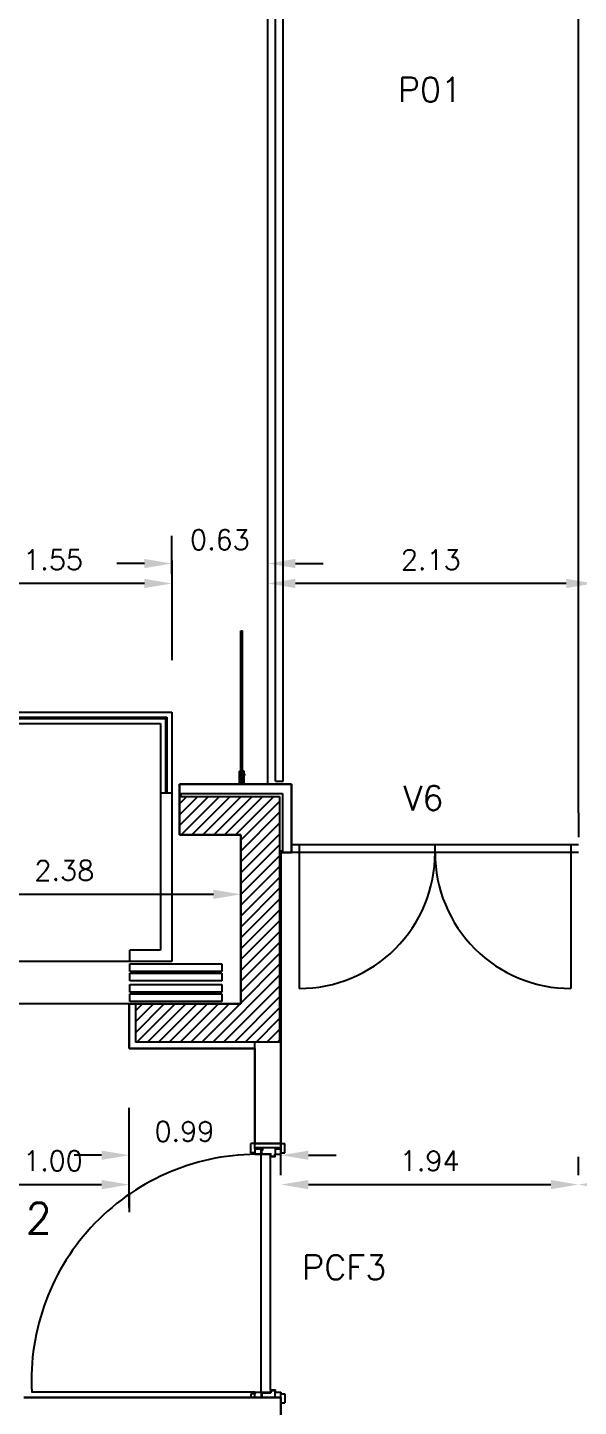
# Model space of a CAD drawing. Extents: x 19.8 to 90.6, y 5.5 to 74.
# Drawn here: x 32.63 to 36.23, y 39.54 to 48.52 of the extents above; entities that cross this region are included whole.
import ezdxf

# ---------------------------------------------------------------- set-up
doc = ezdxf.new("R2010")
doc.units = 0
doc.header["$MEASUREMENT"] = 0
doc.linetypes.add('Default', pattern=[0])
doc.linetypes.add('Solid', pattern=[0])
doc.layers.get('DEFPOINTS').update_dxf_attribs({"linetype": 'Solid'})
for name, color, linetype in [('1st floor plan$0$1FIN', 15, 'Continuous'), ('1st floor plan$0$2FIN', 7, 'Continuous'), ('1st floor plan$0$Doors', 142, 'Continuous'), ('1st floor plan$0$ESTR', 92, 'Continuous'), ('1st floor plan$0$Hatch', 15, 'Continuous'), ('Dimensions (COTAS)', 212, 'Solid'), ('Text O', 212, 'Default'), ('VAO', 132, 'Default'), ('Xref_Plan', 7, 'Continuous')]:
    doc.layers.add(name, color=color, linetype=linetype)
doc.layers.add('1st floor plan$0$Partitions', color=7, linetype='Continuous', lineweight=30)
doc.styles.add('Simplex', font='SIMPLEX.SHX')
doc.dimstyles.get("Standard").update_dxf_attribs({"dimtxt": 0.13, "dimasz": 0.18, "dimexe": 0.18, "dimexo": 0.0625, "dimgap": 0.09, "dimtad": 1, "dimtih": 1, "dimtoh": 1, "dimzin": 0, "dimdsep": 46, "dimtxsty": 'Simplex', "dimcen": 0.09, "dimadec": 0, "dimazin": 0, "dimtfac": 1, "dimtofl": 0, "dimtmove": 0, "dimatfit": 3, "dimfxl": 1, "dimtolj": 1, "dimtzin": 0, "dimarcsym": 0})

# ---------------------------------------------------------------- blocks, each defined once
blk = doc.blocks.new('L')
at = {"color": 0}
blk.add_line((0, 0.15), (0, -0.5), dxfattribs=at)
blk = doc.blocks.new('*D110')
at = {"layer": 'DEFPOINTS', "color": 0}
for p in [(34.2864, 40.9845), (36.2264, 40.9845), (36.2264, 40.9845)]:
    blk.add_point(p, dxfattribs=at)
at = {"layer": 'Dimensions (COTAS)', "color": 0, "lineweight": -2}
for p, q in [((34.2864, 41.047), (34.2864, 41.1645)), ((36.2264, 41.047), (36.2264, 41.1645)), ((34.4664, 40.9845), (36.0464, 40.9845))]:
    blk.add_line(p, q, dxfattribs=at)
at = {"layer": 'Dimensions (COTAS)', "color": 0}
for points in [[(34.4664, 41.0145), (34.4664, 40.9545), (34.2864, 40.9845)], [(36.0464, 41.0145), (36.0464, 40.9545), (36.2264, 40.9845)]]:
    blk.add_solid(points, dxfattribs=at)
at = {"layer": 'Dimensions (COTAS)', "color": 0, "insert": (35.2564, 41.1395), "char_height": 0.13, "attachment_point": 5, "style": 'Simplex'}
blk.add_mtext('\\A1;1.94', dxfattribs=at)
blk = doc.blocks.new('*D139')
at = {"layer": 'DEFPOINTS', "color": 0}
for p in [(34.2864, 41.1759), (33.298, 40.9845), (34.2864, 40.9845)]:
    blk.add_point(p, dxfattribs=at)
at = {"layer": 'Dimensions (COTAS)', "color": 0, "lineweight": -2}
for p, q in [((33.298, 41.047), (33.298, 41.3559)), ((34.2864, 41.047), (34.2864, 41.3559)), ((33.118, 41.1759), (32.938, 41.1759)), ((34.4664, 41.1759), (34.6464, 41.1759))]:
    blk.add_line(p, q, dxfattribs=at)
at = {"layer": 'Dimensions (COTAS)', "color": 0}
for points in [[(33.118, 41.2059), (33.118, 41.1459), (33.298, 41.1759)], [(34.4664, 41.2059), (34.4664, 41.1459), (34.2864, 41.1759)]]:
    blk.add_solid(points, dxfattribs=at)
at = {"layer": 'Dimensions (COTAS)', "color": 0, "insert": (33.6574, 41.3309), "char_height": 0.13, "attachment_point": 5, "style": 'Simplex'}
blk.add_mtext('\\A1;0.99', dxfattribs=at)
blk = doc.blocks.new('*D140')
at = {"layer": 'DEFPOINTS', "color": 0}
for p in [(32.3023, 40.9845), (33.298, 40.9845), (33.298, 40.9845)]:
    blk.add_point(p, dxfattribs=at)
at = {"layer": 'Dimensions (COTAS)', "color": 0, "lineweight": -2}
for p, q in [((32.3023, 41.047), (32.3023, 41.1645)), ((32.4823, 40.9845), (33.118, 40.9845)), ((33.298, 40.922), (33.298, 40.8045))]:
    blk.add_line(p, q, dxfattribs=at)
at = {"layer": 'Dimensions (COTAS)', "color": 0}
for points in [[(32.4823, 41.0145), (32.4823, 40.9545), (32.3023, 40.9845)], [(33.118, 41.0145), (33.118, 40.9545), (33.298, 40.9845)]]:
    blk.add_solid(points, dxfattribs=at)
at = {"layer": 'Dimensions (COTAS)', "color": 0, "insert": (32.8001, 41.1395), "char_height": 0.13, "attachment_point": 5, "style": 'Simplex'}
blk.add_mtext('\\A1;1.00', dxfattribs=at)
blk = doc.blocks.new('*D144')
at = {"layer": 'DEFPOINTS', "color": 0}
for p in [(36.2264, 40.9845), (40.6098, 40.9845), (40.6098, 40.9845)]:
    blk.add_point(p, dxfattribs=at)
at = {"layer": 'Dimensions (COTAS)', "color": 0, "lineweight": -2}
for p, q in [((36.2264, 41.047), (36.2264, 41.1645)), ((40.6098, 41.047), (40.6098, 41.1645)), ((36.4064, 40.9845), (40.4298, 40.9845))]:
    blk.add_line(p, q, dxfattribs=at)
at = {"layer": 'Dimensions (COTAS)', "color": 0}
for points in [[(36.4064, 41.0145), (36.4064, 40.9545), (36.2264, 40.9845)], [(40.4298, 41.0145), (40.4298, 40.9545), (40.6098, 40.9845)]]:
    blk.add_solid(points, dxfattribs=at)
at = {"layer": 'Dimensions (COTAS)', "color": 0, "insert": (38.4181, 41.1395), "char_height": 0.13, "attachment_point": 5, "style": 'Simplex'}
blk.add_mtext('\\A1;4.38', dxfattribs=at)
blk = doc.blocks.new('*D148')
at = {"layer": 'DEFPOINTS', "color": 0}
for p in [(34.2014, 44.9), (34.2014, 44.9), (36.3264, 44.9)]:
    blk.add_point(p, dxfattribs=at)
at = {"layer": 'Dimensions (COTAS)', "color": 0, "lineweight": -2}
for p, q in [((34.2014, 44.9625), (34.2014, 45.08)), ((36.1464, 44.9), (34.3814, 44.9)), ((36.3264, 44.8375), (36.3264, 44.72))]:
    blk.add_line(p, q, dxfattribs=at)
at = {"layer": 'Dimensions (COTAS)', "color": 0}
for points in [[(34.3814, 44.93), (34.3814, 44.87), (34.2014, 44.9)], [(36.1464, 44.93), (36.1464, 44.87), (36.3264, 44.9)]]:
    blk.add_solid(points, dxfattribs=at)
at = {"layer": 'Dimensions (COTAS)', "color": 0, "insert": (35.2639, 45.055), "char_height": 0.13, "attachment_point": 5, "style": 'Simplex'}
blk.add_mtext('\\A1;2.13', dxfattribs=at)
blk = doc.blocks.new('*D161')
at = {"layer": 'DEFPOINTS', "color": 0}
for p in [(32.0264, 44.9), (32.0264, 44.9), (33.5764, 44.9)]:
    blk.add_point(p, dxfattribs=at)
at = {"layer": 'Dimensions (COTAS)', "color": 0, "lineweight": -2}
for p, q in [((32.0264, 44.9625), (32.0264, 45.08)), ((33.3964, 44.9), (32.2064, 44.9)), ((33.5764, 44.8375), (33.5764, 44.72))]:
    blk.add_line(p, q, dxfattribs=at)
at = {"layer": 'Dimensions (COTAS)', "color": 0}
for points in [[(32.2064, 44.93), (32.2064, 44.87), (32.0264, 44.9)], [(33.3964, 44.93), (33.3964, 44.87), (33.5764, 44.9)]]:
    blk.add_solid(points, dxfattribs=at)
at = {"layer": 'Dimensions (COTAS)', "color": 0, "insert": (32.8014, 45.055), "char_height": 0.13, "attachment_point": 5, "style": 'Simplex'}
blk.add_mtext('\\A1;1.55', dxfattribs=at)
blk = doc.blocks.new('*D162')
at = {"layer": 'DEFPOINTS', "color": 0}
for p in [(33.5764, 45.03), (33.5764, 44.9), (34.2014, 44.9)]:
    blk.add_point(p, dxfattribs=at)
at = {"layer": 'Dimensions (COTAS)', "color": 0, "lineweight": -2}
for p, q in [((33.5764, 44.9625), (33.5764, 45.21)), ((34.2014, 44.9625), (34.2014, 45.21)), ((33.3964, 45.03), (33.2164, 45.03)), ((34.3814, 45.03), (34.5614, 45.03))]:
    blk.add_line(p, q, dxfattribs=at)
at = {"layer": 'Dimensions (COTAS)', "color": 0}
for points in [[(33.3964, 45.06), (33.3964, 45), (33.5764, 45.03)], [(34.3814, 45.06), (34.3814, 45), (34.2014, 45.03)]]:
    blk.add_solid(points, dxfattribs=at)
at = {"layer": 'Dimensions (COTAS)', "color": 0, "insert": (33.8889, 45.185), "char_height": 0.13, "attachment_point": 5, "style": 'Simplex'}
blk.add_mtext('\\A1;0.63', dxfattribs=at)
blk = doc.blocks.new('*D164')
at = {"layer": 'DEFPOINTS', "color": 0}
for p in [(34.0264, 42.8754), (31.6514, 42.7454), (34.0264, 42.7454)]:
    blk.add_point(p, dxfattribs=at)
at = {"layer": 'Dimensions (COTAS)', "color": 0, "lineweight": -2}
for p, q in [((31.6514, 42.8079), (31.6514, 43.0554)), ((34.0264, 42.8079), (34.0264, 43.0554)), ((31.8314, 42.8754), (33.8464, 42.8754))]:
    blk.add_line(p, q, dxfattribs=at)
at = {"layer": 'Dimensions (COTAS)', "color": 0}
for points in [[(31.8314, 42.9054), (31.8314, 42.8454), (31.6514, 42.8754)], [(33.8464, 42.9054), (33.8464, 42.8454), (34.0264, 42.8754)]]:
    blk.add_solid(points, dxfattribs=at)
at = {"layer": 'Dimensions (COTAS)', "color": 0, "insert": (32.8747, 43.0304), "char_height": 0.13, "attachment_point": 5, "style": 'Simplex'}
blk.add_mtext('\\A1;2.38', dxfattribs=at)
blk = doc.blocks.new('1st floor plan$0$Door 1')
blk.add_line((0, 0), (0, 0.9414))
blk.add_arc((0, 0.0414), 0.9, 357.36269, 90)
blk = doc.blocks.new('*X443')
at = {"color": 0}
for p, q in [((16.8763, 17.3691), (16.9437, 17.3691)), ((16.7763, 17.2691), (17.0437, 17.2691)), ((16.8263, 17.3191), (16.9937, 17.3191)), ((16.7402, 17.2191), (17.0937, 17.2191)), ((16.7902, 17.1691), (17.1437, 17.1691)), ((16.8402, 17.1191), (17.1937, 17.1191)), ((16.8902, 17.0691), (17.2437, 17.0691)), ((16.9402, 17.0191), (17.2937, 17.0191)), ((16.9902, 16.9691), (17.3437, 16.9691)), ((16.992, 16.9191), (17.3455, 16.9191)), ((16.892, 16.8191), (17.2455, 16.8191)), ((16.942, 16.8691), (17.2955, 16.8691)), ((16.792, 16.7191), (17.1455, 16.7191)), ((16.842, 16.7691), (17.1955, 16.7691)), ((15.7184, 16.6191), (15.7845, 16.6191)), ((16.692, 16.6191), (17.0455, 16.6191)), ((16.742, 16.6691), (17.0955, 16.6691)), ((15.6684, 16.5691), (15.8345, 16.5691)), ((16.642, 16.5691), (16.9955, 16.5691)), ((15.581, 16.4691), (15.9345, 16.4691)), ((15.6184, 16.5191), (15.8845, 16.5191)), ((16.542, 16.4691), (16.8955, 16.4691)), ((16.592, 16.5191), (16.9455, 16.5191)), ((15.631, 16.4191), (15.9845, 16.4191)), ((15.681, 16.3691), (16.0345, 16.3691)), ((16.442, 16.3691), (16.7955, 16.3691)), ((16.492, 16.4191), (16.8455, 16.4191)), ((15.731, 16.3191), (16.0845, 16.3191)), ((15.781, 16.2691), (16.1345, 16.2691)), ((16.342, 16.2691), (16.6955, 16.2691)), ((16.392, 16.3191), (16.7455, 16.3191)), ((15.831, 16.2191), (16.1845, 16.2191)), ((15.881, 16.1691), (16.2345, 16.1691)), ((16.242, 16.1691), (16.5955, 16.1691)), ((16.292, 16.2191), (16.6455, 16.2191)), ((15.931, 16.1191), (16.5455, 16.1191)), ((15.981, 16.0691), (16.4955, 16.0691)), ((16.031, 16.0191), (16.4455, 16.0191)), ((16.081, 15.9691), (16.3955, 15.9691)), ((16.131, 15.9191), (16.3455, 15.9191)), ((16.181, 15.8691), (16.2955, 15.8691)), ((16.231, 15.8191), (16.2455, 15.8191))]:
    blk.add_line(p, q, dxfattribs=at)
blk = doc.blocks.new('1st floor plan')
at = {"layer": '1st floor plan$0$1FIN'}
for p, q in [((32.0589, 44.0296), (33.5439, 44.0296)), ((32.0689, 44.0196), (33.5339, 44.0196)), ((33.5339, 44.0196), (33.5339, 43.5371)), ((33.5439, 44.0296), (33.5439, 43.5371)), ((33.3014, 42.4221), (33.9014, 42.4221)), ((33.3014, 42.3721), (33.3014, 42.4221)), ((33.9014, 42.4221), (33.9014, 42.3721)), ((33.9014, 42.3721), (33.3014, 42.3721)), ((33.3014, 42.3621), (33.9014, 42.3621)), ((33.3014, 42.3121), (33.3014, 42.3621)), ((33.9014, 42.3121), (33.3014, 42.3121)), ((33.9014, 42.3621), (33.9014, 42.3121)), ((33.3014, 42.2871), (33.9014, 42.2871)), ((33.3014, 42.2371), (33.3014, 42.2871)), ((33.9014, 42.2371), (33.3014, 42.2371)), ((33.3014, 42.2271), (33.9014, 42.2271)), ((33.3014, 42.1771), (33.3014, 42.2271)), ((33.9014, 42.2871), (33.9014, 42.2371)), ((33.9014, 42.2271), (33.9014, 42.1771)), ((33.9014, 42.1771), (33.3014, 42.1771))]:
    blk.add_line(p, q, dxfattribs=at)
at = {"layer": '1st floor plan$0$2FIN'}
for p, q in [((34.2514, 43.6121), (34.2514, 52.0267)), ((34.2014, 43.5921), (34.2014, 51.9267)), ((34.3014, 43.6121), (34.3014, 51.9267)), ((36.2264, 43.4069), (36.2264, 51.9267)), ((34.0264, 43.6121), (34.0264, 44.5921)), ((34.0264, 44.5921), (34.0364, 44.5921)), ((34.0364, 43.6121), (34.0364, 44.5921)), ((32.0264, 44.0621), (33.5764, 44.0621)), ((33.5764, 44.0621), (33.5764, 42.4371)), ((32.1014, 43.9871), (33.5014, 43.9871)), ((33.5014, 43.9871), (33.5014, 42.5121)), ((34.0549, 43.654), (34.0095, 43.654)), ((34.0264, 43.6771), (34.0164, 43.6771)), ((34.0164, 43.6021), (34.0164, 43.6771)), ((34.0464, 43.6771), (34.0364, 43.6771)), ((34.0464, 43.6021), (34.0464, 43.6771)), ((34.0464, 43.6021), (34.0164, 43.6021)), ((34.0364, 43.6121), (34.0264, 43.6121)), ((34.2514, 43.6121), (34.3014, 43.6121)), ((33.5014, 43.5371), (33.5764, 43.5371)), ((33.6264, 43.5321), (34.2964, 43.5321)), ((33.6364, 43.5121), (33.6364, 43.5321)), ((34.2964, 43.5321), (34.2964, 43.1469)), ((36.2264, 43.4069), (36.2264, 43.2469)), ((34.2964, 43.1569), (34.2764, 43.1569)), ((34.2864, 43.1469), (34.2764, 43.1469)), ((33.5014, 42.5121), (33.3014, 42.5121)), ((33.3014, 42.4371), (33.3014, 42.5121)), ((33.5764, 42.4371), (32.0264, 42.4371)), ((33.298, 42.1621), (32.3023, 42.1621)), ((34.1164, 41.8721), (34.1164, 41.9121))]:
    blk.add_line(p, q, dxfattribs=at)
at = {"layer": '1st floor plan$0$ESTR'}
for p, q in [((33.6264, 43.5121), (34.2764, 43.5121)), ((34.2764, 43.5121), (34.2764, 41.9121)), ((33.338, 42.1621), (33.338, 41.9121)), ((34.2764, 41.9121), (33.338, 41.9121))]:
    blk.add_line(p, q, dxfattribs=at)
at = {"layer": '1st floor plan$0$Partitions'}
for p, q in [((33.6264, 43.5921), (34.3564, 43.5921)), ((33.6264, 43.2621), (33.6264, 43.5921)), ((34.3564, 43.5921), (34.3564, 43.1469)), ((34.0264, 43.2621), (33.6264, 43.2621)), ((34.0264, 43.2621), (34.0264, 42.1621)), ((34.2864, 43.1469), (34.2864, 41.2521)), ((34.3564, 43.1469), (34.2864, 43.1469)), ((34.0264, 42.1621), (33.298, 42.1621)), ((33.298, 42.1621), (33.298, 41.8721)), ((34.1164, 41.8721), (33.298, 41.8721)), ((34.1164, 41.8721), (34.1164, 41.2521)), ((34.2864, 41.2521), (34.1164, 41.2521)), ((34.2864, 39.5971), (32.61, 39.5971)), ((34.2864, 39.5971), (34.2864, 39.4271))]:
    blk.add_line(p, q, dxfattribs=at)
at = {"layer": '1st floor plan$0$Doors', "xscale": -1, "rotation": 45.00000000000065}
blk.add_blockref('1st floor plan$0$Door 1', (37.4849, 38.9184), dxfattribs=at)
at = {"layer": '1st floor plan$0$Hatch', "rotation": 45.0000000000033}
blk.add_blockref('*X443', (33.9748, 19.2493), dxfattribs=at)

msp = doc.modelspace()

# ---------------------------------------------------------------- linework, layer by layer
at = {"layer": 'VAO'}
for p, q in [((36.2264, 43.1968), (34.3564, 43.1969)), ((36.2264, 43.1469), (34.3564, 43.1469)), ((34.4064, 43.1969), (34.4064, 43.1469)), ((34.4064, 43.1469), (34.4064, 42.2619)), ((35.2914, 43.1469), (35.2914, 43.1968)), ((36.1764, 43.1969), (36.1764, 43.1469)), ((36.1764, 43.1469), (36.1764, 42.2619)), ((34.0914, 41.1921), (34.0914, 41.2521)), ((34.1164, 41.2521), (34.0914, 41.2521)), ((34.1164, 41.2171), (34.1164, 41.2521)), ((34.1164, 41.2271), (34.2764, 41.2271)), ((34.2864, 41.2521), (34.3114, 41.2521)), ((34.2864, 41.2521), (34.2864, 41.1921)), ((34.3114, 41.1921), (34.3114, 41.2521)), ((34.1164, 41.1921), (34.0914, 41.1921)), ((34.1164, 41.2171), (34.1164, 41.1921)), ((34.1164, 41.2171), (34.159, 41.2171)), ((34.1164, 41.1821), (34.1164, 41.1921)), ((34.1164, 41.1821), (34.159, 41.1821)), ((34.159, 41.1831), (34.159, 41.2161)), ((34.159, 39.6321), (34.159, 41.1821)), ((34.16, 41.2171), (34.174, 41.2171)), ((34.16, 41.1821), (34.218, 41.1821)), ((34.162, 41.1861), (34.162, 41.2131)), ((34.163, 41.2141), (34.174, 41.2141)), ((34.163, 41.1851), (34.221, 41.1851)), ((34.219, 41.1681), (34.219, 41.1811)), ((34.219, 39.6461), (34.219, 41.1681)), ((34.22, 41.1671), (34.248, 41.1671)), ((34.222, 41.1711), (34.222, 41.1841)), ((34.223, 41.1701), (34.245, 41.1701)), ((34.246, 41.1711), (34.246, 41.1821)), ((34.249, 41.2171), (34.2864, 41.2171)), ((34.249, 41.2171), (34.249, 41.1821)), ((34.249, 41.1821), (34.2864, 41.1821)), ((34.249, 41.1681), (34.249, 41.1821)), ((34.2864, 41.1821), (34.2864, 41.1921)), ((34.2864, 41.1921), (34.3114, 41.1921)), ((34.1164, 39.6321), (32.6617, 39.6321)), ((34.0914, 39.6221), (34.0914, 39.5971)), ((34.1164, 39.6221), (34.0914, 39.6221)), ((34.1164, 39.6321), (34.159, 39.6321)), ((34.1164, 39.6321), (34.1164, 39.6221)), ((34.1164, 39.5971), (34.1164, 39.6221)), ((34.159, 39.6311), (34.159, 39.5981)), ((34.16, 39.6321), (34.218, 39.6321)), ((34.162, 39.6281), (34.162, 39.6011)), ((34.163, 39.6291), (34.221, 39.6291)), ((34.219, 39.6461), (34.219, 39.6331)), ((34.22, 39.6471), (34.248, 39.6471)), ((34.222, 39.6431), (34.222, 39.6301)), ((34.223, 39.6441), (34.245, 39.6441)), ((34.246, 39.6431), (34.246, 39.6321)), ((34.249, 39.6461), (34.249, 39.6321)), ((34.249, 39.5971), (34.249, 39.6321)), ((34.249, 39.6321), (34.2864, 39.6321)), ((34.2864, 39.6321), (34.2864, 39.6221)), ((34.2864, 39.5621), (34.2864, 39.6221)), ((34.2864, 39.6221), (34.3114, 39.6221)), ((34.3114, 39.6221), (34.3114, 39.5621)), ((34.163, 39.6001), (34.174, 39.6001)), ((34.249, 39.5971), (34.2864, 39.5971)), ((34.2864, 39.5621), (34.3114, 39.5621))]:
    msp.add_line(p, q, dxfattribs=at)
at = {"layer": 'VAO', "linetype": 'Default'}
for points in [[(34.16, 41.2171, 0), (34.1597, 41.2171, 0), (34.1594, 41.2169, 0), (34.1592, 41.2167, 0), (34.1591, 41.2164, 0), (34.159, 41.2161, 0)], [(34.159, 41.1831, 0), (34.1591, 41.1828, 0), (34.1592, 41.1825, 0), (34.1594, 41.1823, 0), (34.1597, 41.1822, 0), (34.16, 41.1821, 0)], [(34.163, 41.2141, 0), (34.1627, 41.2141, 0), (34.1624, 41.2139, 0), (34.1622, 41.2137, 0), (34.1621, 41.2134, 0), (34.162, 41.2131, 0)], [(34.162, 41.1861, 0), (34.1621, 41.1858, 0), (34.1622, 41.1855, 0), (34.1624, 41.1853, 0), (34.1627, 41.1852, 0), (34.163, 41.1851, 0)], [(34.219, 41.1811, 0), (34.219, 41.1814, 0), (34.2188, 41.1817, 0), (34.2186, 41.1819, 0), (34.2183, 41.1821, 0), (34.218, 41.1821, 0)], [(34.219, 41.1681, 0), (34.2191, 41.1678, 0), (34.2192, 41.1675, 0), (34.2194, 41.1673, 0), (34.2197, 41.1672, 0), (34.22, 41.1671, 0)], [(34.222, 41.1841, 0), (34.222, 41.1844, 0), (34.2218, 41.1847, 0), (34.2216, 41.1849, 0), (34.2213, 41.1851, 0), (34.221, 41.1851, 0)], [(34.222, 41.1711, 0), (34.2221, 41.1708, 0), (34.2222, 41.1705, 0), (34.2224, 41.1703, 0), (34.2227, 41.1702, 0), (34.223, 41.1701, 0)], [(34.245, 41.1701, 0), (34.2453, 41.1702, 0), (34.2456, 41.1703, 0), (34.2458, 41.1705, 0), (34.246, 41.1708, 0), (34.246, 41.1711, 0)], [(34.248, 41.1671, 0), (34.2483, 41.1672, 0), (34.2486, 41.1673, 0), (34.2488, 41.1675, 0), (34.249, 41.1678, 0), (34.249, 41.1681, 0)], [(34.248, 41.1671, 0), (34.2483, 41.1672, 0), (34.2486, 41.1673, 0), (34.2488, 41.1675, 0), (34.249, 41.1678, 0), (34.249, 41.1681, 0)], [(34.159, 39.6311, 0), (34.1591, 39.6314, 0), (34.1592, 39.6317, 0), (34.1594, 39.6319, 0), (34.1597, 39.6321, 0), (34.16, 39.6321, 0)], [(34.162, 39.6281, 0), (34.1621, 39.6284, 0), (34.1622, 39.6287, 0), (34.1624, 39.6289, 0), (34.1627, 39.6291, 0), (34.163, 39.6291, 0)], [(34.219, 39.6331, 0), (34.219, 39.6328, 0), (34.2188, 39.6325, 0), (34.2186, 39.6323, 0), (34.2183, 39.6322, 0), (34.218, 39.6321, 0)], [(34.219, 39.6461, 0), (34.2191, 39.6464, 0), (34.2192, 39.6467, 0), (34.2194, 39.6469, 0), (34.2197, 39.6471, 0), (34.22, 39.6471, 0)], [(34.222, 39.6301, 0), (34.222, 39.6298, 0), (34.2218, 39.6295, 0), (34.2216, 39.6293, 0), (34.2213, 39.6292, 0), (34.221, 39.6291, 0)], [(34.222, 39.6431, 0), (34.2221, 39.6434, 0), (34.2222, 39.6437, 0), (34.2224, 39.6439, 0), (34.2227, 39.6441, 0), (34.223, 39.6441, 0)], [(34.245, 39.6441, 0), (34.2453, 39.6441, 0), (34.2456, 39.6439, 0), (34.2458, 39.6437, 0), (34.246, 39.6434, 0), (34.246, 39.6431, 0)], [(34.248, 39.6471, 0), (34.2483, 39.6471, 0), (34.2486, 39.6469, 0), (34.2488, 39.6467, 0), (34.249, 39.6464, 0), (34.249, 39.6461, 0)], [(34.248, 39.6471, 0), (34.2483, 39.6471, 0), (34.2486, 39.6469, 0), (34.2488, 39.6467, 0), (34.249, 39.6464, 0), (34.249, 39.6461, 0)], [(34.163, 39.6001, 0), (34.1627, 39.6002, 0), (34.1624, 39.6003, 0), (34.1622, 39.6005, 0), (34.1621, 39.6008, 0), (34.162, 39.6011, 0)]]:
    msp.add_polyline3d(points, dxfattribs=at)
at = {"layer": 'VAO'}
for centre, radius, start, end in [((34.4064, 43.1469), 0.885, 270, 0.0012), ((36.1764, 43.1469), 0.885, 179.9988, 270), ((34.1345, 39.7075), 1.4746, 89.00651, 182.92919)]:
    msp.add_arc(centre, radius, start, end, dxfattribs=at)

# ---------------------------------------------------------------- block references
at = {"layer": 'Dimensions (COTAS)'}
for p, rotation in [((33.5764, 44.9), 359.9999999999999), ((33.298, 40.9845), 180.0000000000034)]:
    msp.add_blockref('L', p, dxfattribs=dict(at, rotation=rotation))
at = {"layer": 'Xref_Plan'}
msp.add_blockref('1st floor plan', (0, 0), dxfattribs=at)

# ---------------------------------------------------------------- texts
at = {"layer": 'Text O', "style": 'Simplex'}
for s, p in [('P01', (35.0491, 48.0367)), ('V6', (35.0858, 43.4224)), ('PCF3', (34.4249, 40.3654))]:
    msp.add_text(s, height=0.16, dxfattribs=at).set_placement(p)
at = {"layer": 'Text O', "color": 7, "style": 'Simplex'}
msp.add_text('9-HALL ELEV. 2', height=0.2, dxfattribs=at).set_placement((30.6079, 40.6659))

# ---------------------------------------------------------------- dimensions: what is measured, and where the dimension line sits
at = {"layer": 'Dimensions (COTAS)'}
for base, p1, p2, picture, middle in [((33.57637, 45.02995), (34.20138, 44.89995), (33.57637, 44.89995), '*D162', (33.88887, 45.02995)), ((34.0263742432, 42.8754169684), (31.6513742433, 42.7454169684), (34.0263742432, 42.7454169684), '*D164', (32.8747464781, 42.8754169684))]:
    dim = msp.add_linear_dim(base=base, p1=p1, p2=p2, dimstyle='Standard', dxfattribs=at)
    dim.commit()
    dim.dimension.update_dxf_attribs({"geometry": picture, "text_midpoint": middle, "dimtype": 160})
for base, p1, p2, picture, middle in [((32.0264, 44.9), (33.5764, 44.9), (32.0264, 44.9), '*D161', (32.8014, 45.055)), ((34.201375, 44.899955), (36.326378, 44.899955), (34.201375, 44.899955), '*D148', (35.263876, 45.054955))]:
    dim = msp.add_linear_dim(base=base, p1=p1, p2=p2, dimstyle='Standard', dxfattribs=at)
    dim.commit()
    dim.dimension.update_dxf_attribs({"geometry": picture, "text_midpoint": middle})
dim = msp.add_linear_dim(base=(34.2864, 41.1759), p1=(33.298, 40.9845), p2=(34.2864, 40.9845), angle=0, dimstyle='Standard', dxfattribs=at)
dim.commit()
dim.dimension.update_dxf_attribs({"geometry": '*D139', "text_midpoint": (33.6574, 41.1759), "dimtype": 160})
for base, p1, p2, picture, middle in [((33.298, 40.9845), (32.3023, 40.9845), (33.298, 40.9845), '*D140', (32.8001, 41.1395)), ((36.2264, 40.9845), (34.2864, 40.9845), (36.2264, 40.9845), '*D110', (35.2564, 41.1395)), ((40.6098, 40.9845), (36.2264, 40.9845), (40.6098, 40.9845), '*D144', (38.4181, 41.1395))]:
    dim = msp.add_linear_dim(base=base, p1=p1, p2=p2, angle=0, dimstyle='Standard', dxfattribs=at)
    dim.commit()
    dim.dimension.update_dxf_attribs({"geometry": picture, "text_midpoint": middle})

doc.saveas('drawing.dxf')
